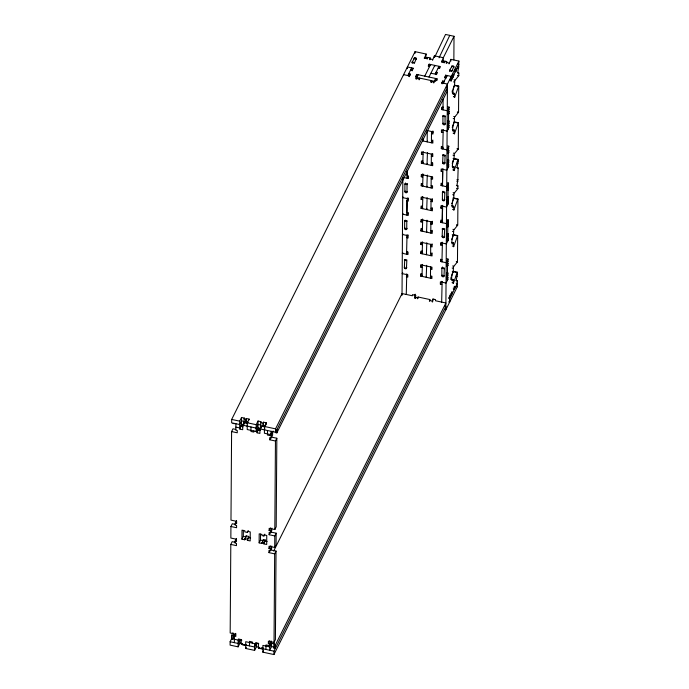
<?xml version="1.0" encoding="UTF-8"?>
<svg xmlns="http://www.w3.org/2000/svg" width="689" height="689" viewBox="0 0 689 689"><rect width="100%" height="100%" fill="white"/><g stroke="black" fill="none" stroke-linecap="round" stroke-linejoin="round"><path stroke-width="1.03" d="M408.31 198.044L406.932 200.8L406.854 212.841L408.276 213.142L408.258 215.399L402.591 214.184L402.927 213.495M232.038 637.876L230.117 641.735L230.092 645.119L238.11 646.842L239.944 643.164L239.97 639.78L241.856 640.184M235.009 542.269L232.176 541.666L230.806 544.422L230.178 632.967L235.836 634.181L235.819 636.438L234.406 636.136L234.363 642.648M235.138 524.355L232.305 523.752L230.927 526.508L230.849 538.04L236.508 539.254L236.491 541.511L235.078 541.209L235.061 543.078L236.482 543.38L236.465 545.636L230.806 544.422M235.802 429.428L232.977 428.816L231.599 431.572L230.979 520.126L236.637 521.34L236.62 523.597L235.199 523.295L235.19 525.164L236.603 525.466L236.585 527.722L230.927 526.508M425.681 58.281L426.138 54.035L415.054 51.649L231.685 419.429L231.659 422.813L239.677 424.536L241.512 420.858L244.337 421.47L243.88 422.383L247.213 423.106M232.951 632.709L231.521 635.585L231.495 638.97L232.908 639.28L233.364 638.359L233.39 634.974L235.276 635.379M232.908 639.28L233.39 634.974M235.905 423.726L235.862 430.229L237.274 430.539L237.257 432.795L231.599 431.572M238.11 646.842L238.161 640.072M241.538 417.474L239.703 421.151L239.651 427.921L241.486 424.243L241.538 417.474L244.362 418.085L244.354 418.929M239.884 429.101L241.262 425.216L239.884 429.101L242.709 429.712L242.743 425.199L244.121 422.435L244.104 424.131M245.689 537.937L244.767 539.78L241.942 539.168L242.003 530.142L244.828 530.754L244.828 531.882L247.42 532.433L248.333 530.599M244.483 644.585L244.225 645.102L242.313 644.689L242.321 643.845M243.872 424.079L244.362 418.085M241.942 539.168L243.312 536.412L243.355 530.392M244.767 539.78L246.154 535.887L248.746 536.447L247.36 540.34L250.193 540.943L250.253 531.917L247.429 531.305L247.42 532.433M244.225 645.102L244.225 644.465M249.091 419.945L249.099 419.101L246.274 418.49L245.809 419.412L245.792 422.796L246.249 421.875L248.135 422.279M246.231 423.571L246.274 418.49M246.154 535.887L246.145 537.024L243.312 536.412M258.771 643.819L256.472 643.328L256.446 646.713L254.611 650.39L245.68 648.47L245.723 641.7L255.585 643.819L255.593 642.691L258.418 643.302L258.392 647.815L273.972 651.165L445.878 306.372L444.81 306.14M249.099 419.101L247.265 422.779L247.222 429.548L257.083 431.667L258.453 428.911L255.998 428.386M247.36 540.34L248.746 536.447M249.452 645.894L249.487 641.373L252.312 641.984L252.303 643.113M250.994 426.973L250.96 431.486L253.793 432.089L253.802 430.961M254.611 650.39L254.663 643.621M258.039 421.022L256.205 424.7L256.153 431.469L257.987 427.791L258.039 421.022L260.864 421.634L260.864 422.478M261.295 427.826L261.312 426.138L259.934 428.894L259.899 433.407L257.075 432.795L257.083 431.667M257.075 432.795L258.453 428.911M263.921 535.99L263.93 534.862L266.755 535.465L266.695 544.491L263.87 543.888L265.248 539.995L263.344 539.59L261.958 543.475L259.133 542.863L259.193 533.837L262.018 534.449L262.018 535.577L263.921 535.99L264.834 534.147M261.811 647.996L261.415 648.797L258.823 648.246L258.823 647.393M260.864 421.634L260.364 429.325L260.821 428.403L257.987 427.791M259.133 542.863L260.502 540.107L260.545 534.087M261.958 543.475L263.344 539.59M261.415 648.797L261.415 647.953M263.465 422.193L262.983 426.491L263.465 422.193L266.29 422.796L266.281 424.7M455.73 280.268L457.324 280.656L457.315 286.77L273.946 654.55L262.862 652.164L262.914 645.395L269.752 646.868L271.587 643.19L274.411 643.793L273.929 648.099L275.35 648.409L275.367 645.025L445.904 302.988L435.517 300.757L435.526 299.62L432.701 299.017L432.658 301.834M266.29 422.796L264.455 426.474L264.412 433.243L271.251 434.716L273.077 431.038M263.87 543.888L265.248 539.995M265.954 649.443L265.988 644.93L268.813 645.533L271.147 640.985L271.13 644.112L270.183 643.905L268.805 646.661L268.813 645.533M267.496 430.522L267.47 435.035L270.295 435.646L271.681 431.753L272.62 431.96L272.603 435.078L271.225 437.842L269.812 437.532L269.795 439.789L275.454 441.012L276.832 438.247L271.173 437.033L269.795 439.789M271.587 643.19L271.561 646.575L269.726 650.252L269.769 643.741L268.357 643.44L268.374 641.183L274.033 642.398L275.411 639.642L276.031 551.097L270.372 549.882L269.003 552.638L274.661 553.853L276.031 551.097M269.003 552.638L269.011 550.382L270.433 550.683L271.802 547.927M271.819 546.058L270.441 548.814L269.029 548.513L269.046 546.256L274.704 547.471L276.074 544.715L276.16 533.183L270.501 531.968L269.123 534.724L274.782 535.939L276.16 533.183M269.123 534.724L269.141 532.468L270.553 532.769L271.931 530.013M271.94 528.144L270.57 530.9L269.158 530.599L269.166 528.342L274.825 529.557L276.203 526.801L276.832 438.247M270.295 435.646L271.681 431.753M270.433 550.683L270.441 548.814M270.553 532.769L270.57 530.9M271.225 437.842L271.268 431.331M270.183 643.905L270.191 642.777M273.929 648.099L274.411 643.793M446.326 90.612L447.394 90.836L276.866 432.873L275.454 432.571L275.462 430.875M273.946 654.55L273.972 651.165M274.033 642.398L274.661 553.853M274.704 547.471L274.782 535.939M274.825 529.557L275.454 441.012M449.047 63.879L450.89 59.357L458.908 61.08L275.54 428.859L275.514 432.244L259.934 428.894M276.866 432.873L276.892 429.488M402.014 295.314L402.841 178.391M402.04 294.401L402.049 293.557L412.41 295.779L412.418 294.651L415.252 295.262L415.226 298.225M403.582 75.48L403.59 74.636L409.249 75.85L410.17 74.016L408.749 73.706L408.732 76.04M407.087 228.326L406.734 229.015A1.111 0.81 26.5 0 1 405.675 229.635A1.111 0.81 26.5 0 1 404.624 228.559L404.667 221.031L405.098 220.17L404.676 221.031L406.786 221.488L407.139 220.799M407.38 68.659L407.388 66.971L413.073 68.185L413.064 69.038M406.269 294.556L406.76 273.834M409.249 76.694L409.249 75.85M410.153 75.497L410.17 74.016M410.73 70.571L410.739 69.727L412.151 70.028L413.073 68.185M411.617 69.856L411.634 67.884L407.819 75.54M412.151 70.872L412.151 70.028M412.203 63.121L412.186 62.062L414.795 57.755M414.089 59.073L414.175 58.117M414.322 63.371L416.294 58.574A0.87 0.568 0.4 0 0 416.182 58.091A1.275 0.827 0.4 0 0 414.804 57.764M415.036 53.337L415.054 51.649M415.811 78.787L415.829 76.246L416.742 74.412L437.024 78.77L437.007 80.467M416.216 59.53L416.294 58.574M414.778 298.156L415.682 295.469L414.261 295.159M416.32 79.235L418.163 74.713M415.209 298.079L415.217 296.391M415.166 295.865L415.174 294.169M416.724 76.953L416.742 74.412M415.665 298.01L415.682 295.469M417.603 298.768L418.068 297.002L429.858 299.534L429.85 300.809M419.153 79.846L419.618 78.081L419.61 78.925M418.059 298.061L418.068 297.002M430.504 275.944L431.925 276.246L431.908 278.502L420.591 276.065L420.609 273.809L422.021 274.119M422.073 267.349L420.652 267.039L420.669 264.783L431.986 267.22L431.969 269.477L430.556 269.175L431.469 267.332M430.668 253.371L432.081 253.681L432.063 255.938L420.746 253.5L420.764 251.244L422.176 251.545M422.228 244.776L420.815 244.474L420.833 242.218L432.149 244.647L432.132 246.903L430.711 246.602L432.089 243.846M430.823 230.806L432.244 231.108L432.227 233.364L420.91 230.927L420.927 228.67L422.34 228.981M422.383 222.211L420.97 221.901L420.988 219.645L432.304 222.082L432.287 224.338L430.875 224.037L432.253 221.272L432.236 223.21M430.987 208.233L432.399 208.543L432.382 210.8L421.065 208.362L421.082 206.106L422.495 206.407M422.546 199.638L421.134 199.336L421.151 197.08L432.468 199.509L432.451 201.765L431.03 201.464L432.408 198.708M431.142 185.668L432.563 185.97L432.546 188.226L421.229 185.789L421.246 183.532L422.658 183.842M422.702 177.073L421.289 176.763L421.306 174.506L432.623 176.944L432.606 179.2L431.193 178.899L432.106 177.056M431.305 163.095L432.718 163.405L432.701 165.661L421.384 163.224L421.401 160.968L422.813 161.269M422.865 154.5L421.453 154.198L421.461 151.942L432.778 154.37L432.77 156.627L431.348 156.325L432.726 153.569M431.46 140.53L432.881 140.832L432.864 143.088L422.943 140.952L422.951 138.842M424.295 58.556L426.138 54.035M427.12 59.168L427.585 57.402L430.177 57.954L430.169 59.65M427.585 58.246L427.585 57.402M427.266 130.583L427.18 141.865L427.524 141.176M429.126 66.721L429.144 64.18L440.46 66.618L439.548 68.452L438.126 68.151M429.721 59.719L430.177 57.954M430.547 65.472L430.556 64.482L424.751 76.135M429.393 301.3L429.858 299.534M430.935 82.379L431.4 80.613L431.392 82.31M430.547 266.91L430.47 278.192L431.392 276.358M430.711 244.337L430.634 255.628L432.003 252.863M430.866 221.772L430.789 233.054L432.167 230.298M431.03 199.207L430.952 210.489L432.322 207.725M431.185 176.634L431.107 187.916L432.029 186.082M431.348 154.069L431.271 165.351L432.64 162.587M431.503 131.496L431.426 142.778L432.804 140.022M432.546 60.331L434.389 55.809L443.32 57.73L454.017 36.276L445.533 34.45L434.828 56.894M432.873 132.934L432.89 130.996L431.512 133.761L432.925 134.062L432.942 131.806L426.81 130.488M432.227 301.911L433.123 299.224L434.544 299.526M433.769 82.99L435.603 78.468L435.586 81.431M434.371 57.497L434.389 55.809M434.793 66.385L434.802 65.395L428.997 77.047M436.128 74.67L436.146 72.138L437.558 72.44L436.637 74.274L430.858 73.31M439.031 68.289L439.048 66.308L435.224 73.973M439.074 57.807L449.779 35.363M441.485 62.251L443.32 57.73L443.285 62.665M441.77 284.393L440.357 284.092L440.374 281.835L446.041 283.05L447.876 279.372L447.893 277.116L446.834 276.892M441.778 83.696L441.787 82.852L447.445 84.067L446.188 262.742L440.521 261.519L440.529 259.262L441.95 259.564M442.045 245.275L440.633 244.965L440.65 242.709L446.317 243.932L448.151 240.254L448.169 237.998L447.109 237.765M447.239 219.713L448.298 219.937L446.455 223.615L440.796 222.401L440.805 220.144L442.226 220.446L442.321 208.414L440.908 208.112L440.917 205.847L446.575 207.07L448.41 203.393L448.427 201.136L447.368 200.904M447.497 182.852L448.556 183.076L446.722 186.753L441.063 185.539L441.081 183.283L442.493 183.584L442.571 171.544L441.149 171.242L441.167 168.986L446.842 170.209L448.668 166.531L448.685 164.275L447.626 164.042M447.755 145.99L448.815 146.214L446.972 149.892L441.313 148.678L441.33 146.421L442.743 146.723M442.846 132.426L441.425 132.124L441.442 129.868L447.118 131.082L448.944 127.405L448.961 125.148L447.902 124.924M448.031 106.864L449.09 107.096L447.247 110.774L441.589 109.551L441.606 107.295L443.018 107.605M442.683 83.765L442.7 81.009L444.121 81.319L444.112 82.163M441.658 302.17L442.14 281.448M445.43 116.019L445.077 116.708L442.967 116.252L443.397 115.39L442.958 116.252L442.915 123.779A1.111 0.81 26.5 0 0 443.957 124.847A1.111 0.81 26.5 0 0 445.025 124.235L445.378 123.546M443.079 99.285L443.01 109.861L443.354 109.172M444.31 62.863L444.775 61.097L446.687 61.51L446.679 62.992M444.681 77.874L445.611 75.187L451.269 76.401L451.235 80.923L450.175 80.691M444.775 61.941L444.775 61.097M445.594 77.513L445.611 75.187M446.102 78.176L446.102 77.332L444.689 77.03M446.222 63.276L446.687 61.51M447.015 76.341L447.023 75.489L443.199 83.154M447.411 280.294L447.549 259.977M447.686 241.167L447.824 220.859M447.953 204.314L448.1 183.997M448.203 167.444L448.35 147.136M448.625 108.009L448.479 128.326L447.101 131.082M446.386 275.927L447.445 276.151L447.902 275.238L447.919 272.982L446.86 272.749M446.584 266.178L447.514 266.376L447.971 265.454L447.988 263.198L446.928 262.974M446.481 262.009L447.549 262.233L448.005 261.32L448.022 259.064L446.963 258.831M446.661 236.809L447.721 237.033L448.177 236.112L448.194 233.855L447.135 233.631M446.86 227.051L447.79 227.258L448.255 226.337L448.263 224.08L447.204 223.847M446.756 222.892L447.824 223.115L448.298 219.937M446.92 199.948L447.979 200.172L448.444 199.25L448.461 196.994L447.394 196.77M447.127 190.19L448.048 190.397L448.513 189.475L448.53 187.219L447.462 186.986M447.023 186.03L448.083 186.254L448.556 183.076M447.178 163.078L448.246 163.31L448.703 162.389L448.72 160.132L447.652 159.908M447.385 153.328L448.315 153.526L448.772 152.613L448.789 150.357L447.721 150.124M447.282 149.16L448.341 149.392L448.815 146.214M447.454 123.96L448.522 124.192L448.978 123.271L448.995 121.014L447.928 120.782M447.661 114.21L448.591 114.408L449.047 113.487L449.064 111.23L448.005 111.007M447.557 110.042L448.617 110.274L449.09 107.096M449.684 71.398L449.693 70.132L452.285 65.817A1.275 0.827 0.4 0 1 453.672 66.161A0.87 0.568 0.4 0 1 453.793 66.644L453.775 67.488M450.882 61.045L450.89 59.357M449.564 295.512L450.623 295.745L449.71 297.579L449.676 302.092L448.617 301.868M451.596 67.143L451.665 66.187M451.812 71.432L453.784 66.644M450.623 295.745L450.615 296.873L449.555 296.64M451.235 80.923L452.156 77.952L450.83 77.668M450.882 279.355A5.202 1.197 -77.9 0 0 451.028 279.079L451.037 277.107M452.354 90.457L452.337 92.92L454.464 93.377L454.637 97.295L458.728 86.082L454.482 85.169L452.966 89.449M451.321 291.99L452.38 292.222L451.459 295.185L450.132 294.901M451.932 77.168L452.992 77.392L453 76.264L451.941 76.04M453.724 67.6L453.724 66.755L451.605 66.299M453.853 59.917L454.017 36.276M452.38 292.222L452.372 293.35L451.441 293.144M452.992 77.392L453.913 74.429L452.992 74.231M453.207 271.638A5.202 1.197 -77.9 0 0 451.571 278.804A5.202 1.197 -77.9 0 0 453.147 279.536L453.284 283.455L457.418 272.241L453.173 271.328L451.648 275.609M453.173 272.077L453.483 266.755L457.358 261.984L456.299 261.751M456.557 225.096L457.617 225.329L453.741 230.092L453.465 234.983A5.202 1.197 -77.9 0 0 451.829 242.149A5.202 1.197 -77.9 0 0 453.405 242.881L453.543 246.8L457.677 235.586L453.431 234.673L453.069 235.647M456.816 188.441L457.875 188.674L453.999 193.437L453.724 198.329A5.202 1.197 -77.9 0 0 452.087 205.494A5.202 1.197 -77.9 0 0 453.663 206.226L453.801 210.145L457.935 198.932L453.689 198.019M452.217 163.422L453.965 158.504L458.211 159.4L454.085 170.614L453.948 166.695A5.202 1.197 -77.9 0 1 452.363 165.963A5.202 1.197 -77.9 0 1 453.999 158.789M453.965 159.529L454.275 153.905L458.159 149.134L457.091 148.91M452.242 127.431L454.223 121.85L458.469 122.745L454.344 133.959L454.206 130.032A5.202 1.197 -77.9 0 1 452.621 129.299A5.202 1.197 -77.9 0 1 454.258 122.134L454.533 117.251L458.418 112.479L457.35 112.255M457.608 75.601L458.676 75.824L454.792 80.596L454.516 85.479A5.202 1.197 -77.9 0 0 452.88 92.645A5.202 1.197 -77.9 0 0 454.464 93.377M454.146 286.323L455.205 286.546L454.284 289.518L453.353 289.32M454.49 71.441L455.817 71.725L455.825 70.597L454.37 70.287M455.205 286.546L455.196 287.675L454.137 287.451M455.817 71.725L456.747 68.754L455.679 68.53M457.091 280.526L457.057 280.552A2.971 0.689 -77.9 0 1 456.462 279.656A2.971 0.689 -77.9 0 1 457.091 276.298L457.418 272.241M457.47 261.811L457.677 235.586M456.686 224.881L457.746 225.114L457.935 198.932M456.79 167.479L458.151 168.004L457.754 181.371A2.971 0.689 -77.9 0 0 457.134 184.721A2.971 0.689 -77.9 0 0 457.729 185.625L458.004 188.459L456.945 188.226M457.884 167.677L457.849 167.711A2.971 0.689 -77.9 0 1 457.255 166.807A2.971 0.689 -77.9 0 1 457.884 163.457L458.211 159.4M458.271 148.953L458.469 122.745M458.728 86.082L458.547 112.264L457.487 112.04M458.771 75.669L458.762 72.784L457.462 72.552M458.555 72.75L458.521 72.776A2.971 0.689 -77.9 0 1 457.927 71.88A2.971 0.689 -77.9 0 1 458.555 68.521L458.908 61.08M457.091 276.298L456.023 276.074M452.268 91.43L452.501 90.776M451.7 203.617L451.932 202.954M452.397 201.636L453.655 198.087M451.674 239.608L452.139 238.291M452.372 237.627L452.837 236.31M454.352 85.479L458.598 86.392M247.239 426.164L247.67 425.302M429.144 64.18L428.222 66.023L429.643 66.325M442.7 62.32L443.303 61.114L442.183 60.873M437.024 78.77L436.103 80.613L434.69 80.303M264.43 429.858L264.946 428.825M441.787 82.852L442.7 81.009M275.454 432.571L447.419 87.451L446.351 87.219M422.943 140.952L423.279 140.263M235.199 523.295L236.577 520.531M408.207 175.988L407.087 178.236L407.139 170.993L407.104 175.971L408.525 176.281L408.508 178.537L403.375 177.435M441.589 109.551L442.967 106.795M405.528 182.964L404.925 184.17L404.874 191.688A1.111 0.81 26.5 0 0 405.924 192.765A1.111 0.81 26.5 0 0 406.992 192.145L407.337 191.456M421.453 154.198L422.366 152.355M423.201 151.546L422.779 163.526L423.382 162.32M407.561 183.593L407.044 184.626L406.992 192.145L404.874 191.688L405.218 190.999M403.048 196.942L402.703 197.631L408.362 198.845L408.344 201.102L406.932 200.8M421.384 163.224L422.762 160.468M427.447 152.458L427.025 164.438L427.369 163.749M449.064 111.23L448.599 112.152L447.54 111.928M443.26 123.09L442.906 123.779L445.034 124.235L445.077 116.708A1.111 0.81 26.5 0 0 444.026 115.631A1.111 0.81 26.5 0 0 442.958 116.252M235.078 541.209L236.456 538.445M407.294 197.855L406.829 215.097L408.121 212.505M441.425 132.124L442.347 130.281M443.216 129.48L442.734 148.979L443.337 147.773M421.289 176.763L422.667 174.007M448.995 121.014L448.53 121.936L447.609 121.738M423.046 174.119L422.624 186.09L422.96 185.401M448.961 125.148L448.505 126.07L447.445 125.846M421.229 185.789L422.142 183.954M427.283 175.032L426.861 187.003L427.206 186.314M441.313 148.678L442.226 146.835M404.615 228.559L404.951 227.87L404.624 228.559L406.734 229.015L406.786 221.488A1.111 0.81 26.5 0 0 405.743 220.42A1.111 0.81 26.5 0 0 404.676 221.031M402.789 233.804L402.445 234.493L408.112 235.716L408.095 237.972L406.682 237.662L408.06 234.906M443.036 154.689L442.639 162.897A1.111 0.81 26.5 0 0 443.682 163.973A1.111 0.81 26.5 0 0 444.749 163.353L445.103 162.664M421.134 199.336L422.503 196.572M422.882 196.684L422.46 208.664L422.805 207.975M445.154 155.146L444.758 163.353L442.639 162.897L442.984 162.208M448.789 150.357L448.324 151.27L447.264 151.046M407.035 234.716L406.553 254.215L407.759 251.804M421.065 208.362L422.443 205.606M427.128 197.597L426.706 209.577L427.051 208.888M441.149 171.242L442.071 169.408M442.941 168.607L442.476 185.841L442.82 185.152M402.738 252.441L402.316 253.302L407.983 254.517L408 252.26L406.579 251.959M448.72 160.132L448.255 161.054L447.333 160.856M448.685 164.275L448.229 165.188L447.17 164.964M420.97 221.901L422.348 219.145M422.727 219.257L422.305 231.228L422.736 230.367M441.063 185.539L442.441 182.783M269.158 530.599L270.527 527.834M404.744 259.469L404.348 267.676A1.111 0.81 26.5 0 0 405.399 268.753A1.111 0.81 26.5 0 0 406.467 268.133L406.811 267.444M420.91 230.927L422.279 228.171M406.863 259.925L406.467 268.133L404.34 267.676L404.693 266.988M426.973 220.17L426.543 232.141L426.887 231.452M442.949 191.206L442.433 192.24L442.381 199.758A1.111 0.81 26.5 0 0 443.432 200.835A1.111 0.81 26.5 0 0 444.5 200.215L444.844 199.526M402.686 272.577L402.169 273.611L407.836 274.833L407.819 277.09L406.407 276.789L407.328 274.945M444.896 192.007L444.5 200.215L442.381 199.758L442.726 199.069M448.53 187.219L448.065 188.131L447.006 187.908M269.029 548.513L270.407 545.748M420.815 244.474L421.728 242.631M422.564 241.822L422.142 253.802L422.658 252.768M440.908 208.112L442.278 205.348M442.683 205.468L442.217 222.702L442.648 221.841M448.461 196.994L447.996 197.915L447.066 197.717M420.746 253.5L422.124 250.744M426.81 242.735L426.388 254.715L426.732 254.026M273.671 551.036L402.049 293.557M448.427 201.136L447.971 202.049L446.911 201.825M234.406 636.136L235.784 633.38M440.796 222.401L441.709 220.558M420.652 267.039L421.573 265.205M422.409 264.395L421.987 276.367L422.331 275.678M442.519 228.412L442.123 236.62A1.111 0.81 26.5 0 0 443.165 237.696A1.111 0.81 26.5 0 0 444.233 237.076L444.586 236.387M420.591 276.065L421.504 274.231M444.724 228.696L444.241 237.076L442.123 236.62L442.467 235.931M239.97 639.78L238.136 643.457L230.117 641.735M426.655 265.308L426.224 277.279L426.569 276.59M448.263 224.08L447.807 225.002L446.748 224.769M440.633 244.965L442.011 242.209M442.416 242.33L441.942 261.829L442.286 261.14M242.313 644.689L242.717 643.888M448.194 233.855L447.738 234.777L446.808 234.579M448.169 237.998L447.712 238.919L446.653 238.687M245.697 645.085L246.042 644.396M245.68 648.47L246.274 647.264M440.521 261.519L441.434 259.684M442.502 267.013L441.89 268.219L441.847 275.746A1.111 0.81 26.5 0 0 442.889 276.814A1.111 0.81 26.5 0 0 443.957 276.194L444.31 275.514M256.472 643.328L254.637 647.005L241.202 644.112L241.228 639.599L238.403 638.996L238.394 640.124L234.389 639.263M448.022 259.064L446.179 262.733L445.852 309.757L444.793 309.533M444.362 267.987L443.966 276.203L441.847 275.746L442.192 275.057M447.988 263.198L447.531 264.12L446.472 263.887M258.823 648.246L259.279 647.324M440.357 284.092L441.735 281.327M447.919 272.982L447.462 273.895L446.532 273.697M447.893 277.116L447.437 278.037L446.377 277.805M262.888 648.78L263.232 648.091M262.862 652.164L263.551 650.786M268.357 643.44L269.735 640.684M458.796 75.626L457.746 75.385M458.28 148.936L457.229 148.695M425.165 57.213L426.112 57.42M457.703 64.215L458.883 64.465L451.243 79.795L450.184 79.562M424.303 57.712L427.128 58.315M429.721 58.875L432.554 59.487M441.494 61.407L444.319 62.019M446.231 62.423L449.056 63.035M457.806 66.618L458.865 66.85M414.098 58.229L416.216 58.686M457.487 68.297L458.555 68.521M455.67 69.658L456.738 69.882M412.186 62.062L414.313 62.518M457.763 73L458.822 73.232M452.845 75.325L453.905 75.557M450.821 78.796L452.148 79.08M453.948 79.821L455.007 80.045M453.483 81.87L454.542 82.094M415.829 76.246L417.241 76.557M416.785 77.469L434.234 81.224M416.328 78.391L419.153 79.002M430.944 81.535L433.777 82.146M453.379 96.538L454.439 96.761M453.827 96.744L454.886 96.977M448.014 109.129L449.073 109.353M447.988 113.263L449.047 113.487M453.689 116.475L454.749 116.699M453.224 118.525L454.284 118.749M454.094 122.142L458.34 123.055M447.919 123.047L448.978 123.271M447.884 127.181L448.944 127.405M452.346 129.635L454.206 130.032M453.121 133.192L454.18 133.416M453.569 133.399L454.628 133.632M447.738 148.247L448.797 148.471M453.431 153.13L454.49 153.354M447.712 152.381L448.772 152.613M452.966 155.18L454.025 155.404M453.069 158.591L458.082 159.71M457.134 161.553L458.194 161.777M456.824 163.224L457.884 163.457M447.643 162.165L448.703 162.389M452.354 166.35L453.948 166.695M457.091 167.935L458.151 168.159M447.609 166.299L448.668 166.531M452.862 169.847L453.922 170.08M453.31 170.054L454.37 170.286M457.005 179.467L458.073 179.691M456.695 181.138L457.754 181.371M456.402 185.341L457.729 185.625M456.962 185.849L458.021 186.073M447.48 185.108L448.539 185.332M447.445 189.242L448.513 189.475M453.147 192.662L454.215 192.894M452.682 194.711L453.741 194.935M452.794 198.122L457.806 199.242M447.376 199.026L448.444 199.25M447.35 203.16L448.41 203.393M451.674 205.796L453.663 206.226M452.578 209.378L454.094 209.818M407.587 213.444L408.121 213.556M447.221 221.97L448.281 222.194M407.13 214.365L407.664 214.477M447.187 226.104L448.255 226.337M452.888 229.316L453.956 229.549M452.423 231.366L453.483 231.599M452.268 234.725L457.548 235.896M447.118 235.888L448.177 236.112M447.092 240.022L448.151 240.254M451.683 242.511L453.405 242.881M452.32 246.033L453.836 246.473M456.428 261.536L457.487 261.768M446.946 261.088L448.005 261.32M406.854 253.483L407.647 253.655M452.63 265.971L453.698 266.204M446.911 265.231L447.971 265.454M452.165 268.021L453.224 268.254M452.277 271.44L457.289 272.551M456.342 274.394L457.401 274.618M446.842 275.006L447.902 275.238M451.028 279.079L453.147 279.536M456.299 280.776L457.358 281.009M446.816 279.148L447.876 279.372M456.152 283.127L457.341 283.386L449.702 298.707L448.634 298.483M452.062 282.697L453.577 283.127M456.135 286.521L457.315 286.77M453.233 288.157L454.292 288.39M450.399 293.833L451.467 294.057M448.642 297.355L449.71 297.579M414.787 297.312L417.612 297.924M429.402 300.456L432.227 301.067M243.906 418.998L245.809 419.412M260.408 422.555L263 423.106M263.439 425.578L265.558 426.035M231.685 419.429L239.703 421.151M247.265 422.779L256.205 424.7M264.455 426.474L275.54 428.859M265.093 426.947L260.382 425.94L260.847 425.018L258.013 424.407L256.179 428.084L242.743 425.199M241.486 424.243L243.372 424.648M233.011 423.442L234.424 423.744M241.253 426.345L243.139 426.749M258.444 430.039L260.33 430.444M235.879 427.111L239.893 427.972M248.738 537.575L250.624 537.98M260.502 540.107L263.336 540.719M265.239 541.123L267.125 541.537M244.776 538.652L247.368 539.211M261.966 542.346L263.87 542.76M231.521 635.585L232.934 635.895M273.955 644.715L275.367 645.025M271.561 646.575L274.394 647.186M239.944 643.164L241.538 643.509M256.446 646.713L258.745 647.212M262.397 647.996L262.931 648.108M414.33 62.518A1.111 0.723 0.4 0 1 412.926 62.983A1.111 0.723 0.4 0 1 412.211 62.062M451.82 70.588L449.693 70.132A1.111 0.723 0.4 0 0 450.417 71.045A1.111 0.723 0.4 0 0 451.82 70.588M444.818 155.835L442.691 155.378A1.111 0.81 26.5 0 1 443.75 154.758A1.111 0.81 26.5 0 1 444.801 155.826M407.044 184.626L404.925 184.17A1.111 0.81 26.5 0 1 405.993 183.55A1.111 0.81 26.5 0 1 407.044 184.626M444.551 192.696L442.433 192.24A1.111 0.81 26.5 0 1 443.501 191.62A1.111 0.81 26.5 0 1 444.551 192.696M444.293 229.558L442.174 229.101A1.111 0.81 26.5 0 1 443.234 228.481A1.111 0.81 26.5 0 1 444.284 229.558M406.51 260.606L404.391 260.149A1.111 0.81 26.5 0 1 405.468 259.538A1.111 0.81 26.5 0 1 406.519 260.614M444.017 268.676L441.899 268.219A1.111 0.81 26.5 0 1 442.949 267.599A1.111 0.81 26.5 0 1 444.009 268.676"/></g></svg>
